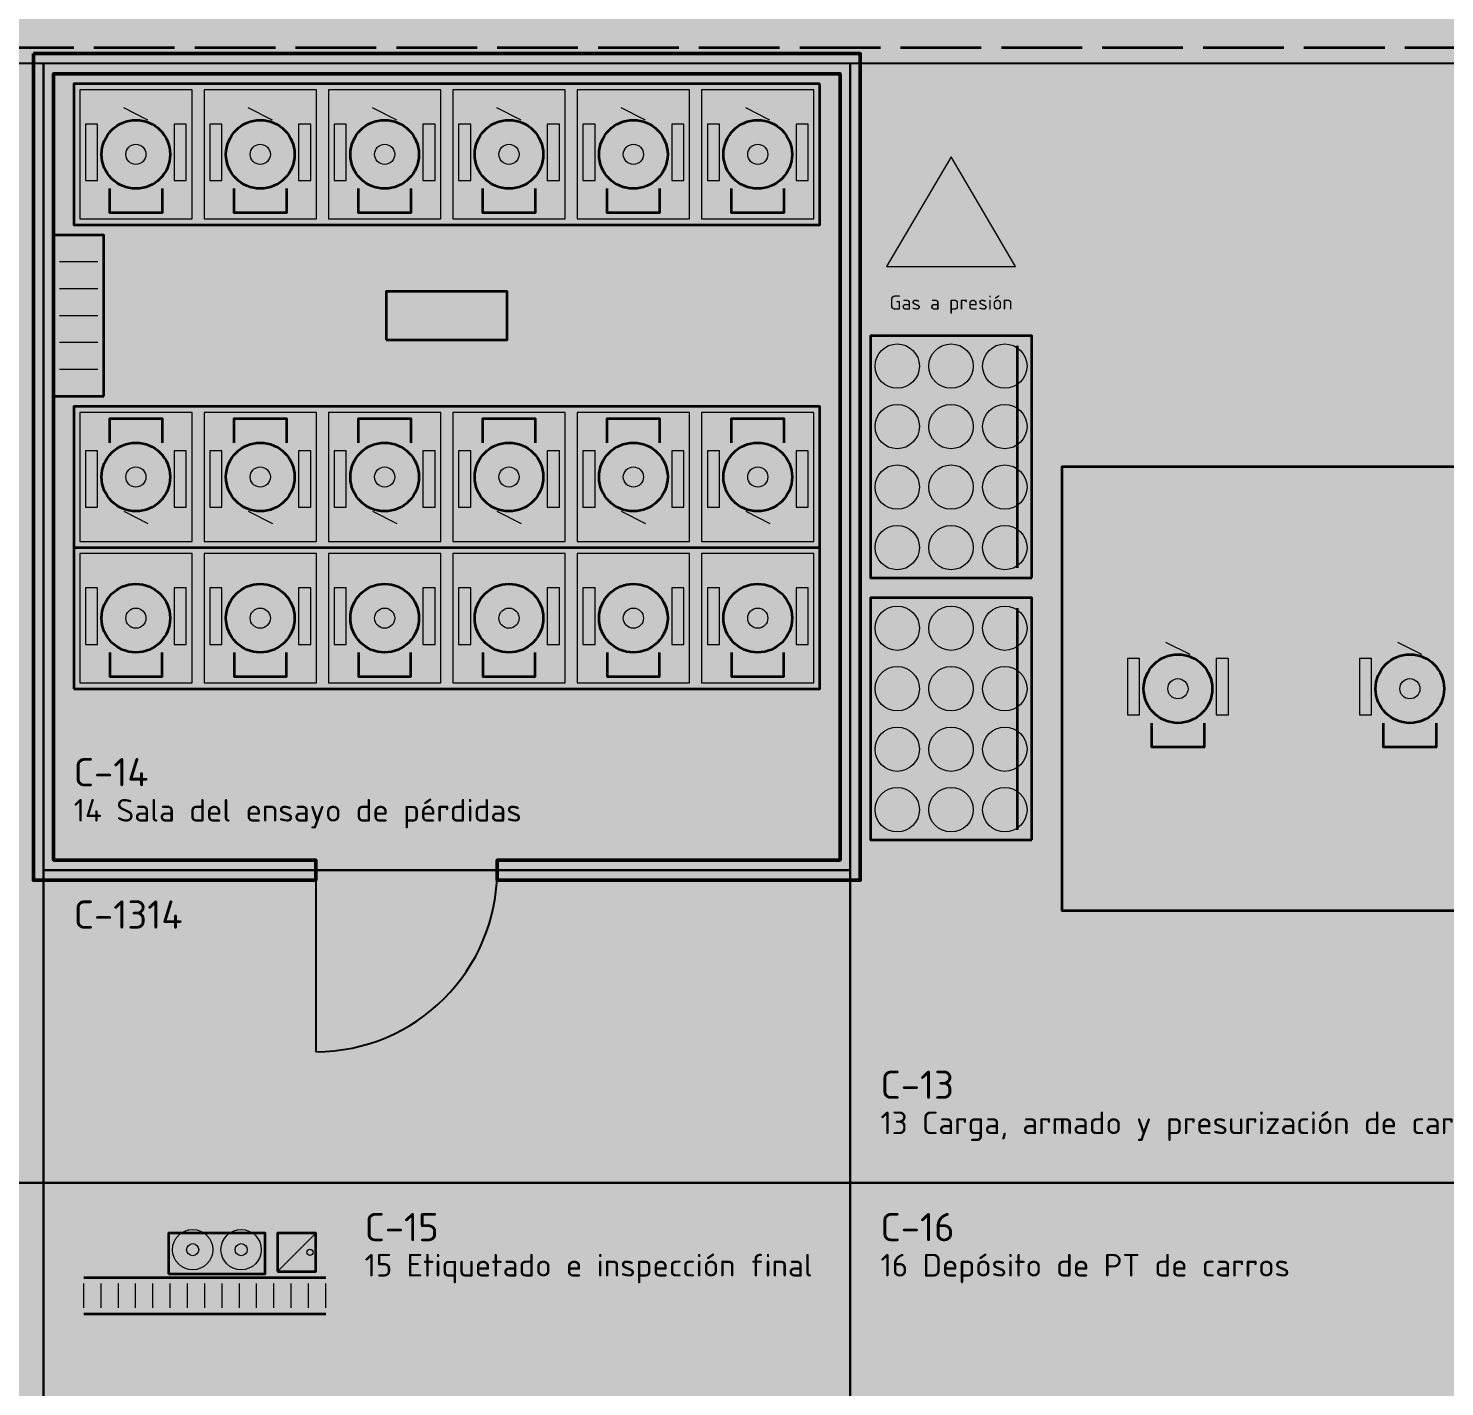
# Model space of a CAD drawing. Header units: millimetres. Extents: x 0 to 1189, y 0 to 841.
# Drawn here: x 494.8 to 565, y 237.4 to 304.8 of the extents above; entities that cross this region are included whole.
import ezdxf
from ezdxf.enums import TextEntityAlignment as Align

# ---------------------------------------------------------------- set-up
doc = ezdxf.new("R2010")
doc.units = ezdxf.units.MM
doc.linetypes.add('IRAM-E-TRAZOS', pattern=[5, 4, -1])
for name, color, linetype, lineweight in [('A-ABERTURA', 7, 'CONTINUOUS', 25), ('A-EQUIPO-FINO', 8, 'CONTINUOUS', 13), ('A-EQUIPO-RELLENO', 9, 'CONTINUOUS', 13), ('A-RELLENO', 9, 'CONTINUOUS', 13), ('A-SECTOR', 1, 'CONTINUOUS', 25), ('A-SECTOR-TXT', 1, 'CONTINUOUS', 25), ('A-TABIQUE', 7, 'CONTINUOUS', 50), ('A-TEXTO', 7, 'CONTINUOUS', 18), ('S-ESCAPE', 3, 'CONTINUOUS', 35), ('S-SENAL', 7, 'CONTINUOUS', 18)]:
    doc.layers.add(name, color=color, linetype=linetype, lineweight=lineweight)
for name, color, linetype, lineweight, true_color in [('A-DEM-AM', 2, 'CONTINUOUS', 35, 0xd7a500), ('A-EQUIPO', 30, 'CONTINUOUS', 35, 0xe67800), ('A-PASILLO', 2, 'IRAM-E-TRAZOS', 35, 0xd7a500)]:
    doc.layers.add(name, color=color, linetype=linetype, lineweight=lineweight, true_color=true_color)
doc.styles.add('ISO3098', font='isocpeur.ttf')

msp = doc.modelspace()

# ---------------------------------------------------------------- hatches: boundary and pattern name
at = {"layer": 'A-EQUIPO-RELLENO', "true_color": 0x969ba0}
h = msp.add_hatch(color=7, dxfattribs=at)
h.dxf.hatch_style = 1
h.paths.add_polyline_path([(498.183, 300), (497.583, 300), (497.583, 297.2), (498.183, 297.2)])
at = {"layer": 'A-EQUIPO-RELLENO', "true_color": 0xf0786e}
h = msp.add_hatch(color=7, dxfattribs=at)
h.dxf.hatch_style = 1
h.paths.add_polyline_path([(498.383, 298.5), (498.441, 298.06), (498.611, 297.65), (498.881, 297.298), (499.233, 297.028), (499.643, 296.858), (500.083, 296.8), (500.523, 296.858), (500.933, 297.028), (501.285, 297.298), (501.556, 297.65), (501.725, 298.06), (501.783, 298.5), (501.725, 298.94), (501.556, 299.35), (501.285, 299.702), (500.933, 299.972), (500.523, 300.142), (500.083, 300.2), (499.643, 300.142), (499.233, 299.972), (498.881, 299.702), (498.611, 299.35), (498.441, 298.94)])
at = {"layer": 'A-EQUIPO-RELLENO', "true_color": 0x969ba0}
h = msp.add_hatch(color=7, dxfattribs=at)
h.dxf.hatch_style = 1
h.paths.add_polyline_path([(502.583, 300), (501.983, 300), (501.983, 297.2), (502.583, 297.2)])
h = msp.add_hatch(color=7, dxfattribs=at)
h.dxf.hatch_style = 1
h.paths.add_polyline_path([(504.35, 300), (503.75, 300), (503.75, 297.2), (504.35, 297.2)])
at = {"layer": 'A-EQUIPO-RELLENO', "true_color": 0xf0786e}
h = msp.add_hatch(color=7, dxfattribs=at)
h.dxf.hatch_style = 1
h.paths.add_polyline_path([(504.55, 298.5), (504.608, 298.06), (504.778, 297.65), (505.048, 297.298), (505.4, 297.028), (505.81, 296.858), (506.25, 296.8), (506.69, 296.858), (507.1, 297.028), (507.452, 297.298), (507.722, 297.65), (507.892, 298.06), (507.95, 298.5), (507.892, 298.94), (507.722, 299.35), (507.452, 299.702), (507.1, 299.972), (506.69, 300.142), (506.25, 300.2), (505.81, 300.142), (505.4, 299.972), (505.048, 299.702), (504.778, 299.35), (504.608, 298.94)])
at = {"layer": 'A-EQUIPO-RELLENO', "true_color": 0x969ba0}
h = msp.add_hatch(color=7, dxfattribs=at)
h.dxf.hatch_style = 1
h.paths.add_polyline_path([(508.75, 300), (508.15, 300), (508.15, 297.2), (508.75, 297.2)])
h = msp.add_hatch(color=7, dxfattribs=at)
h.dxf.hatch_style = 1
h.paths.add_polyline_path([(510.517, 300), (509.917, 300), (509.917, 297.2), (510.517, 297.2)])
at = {"layer": 'A-EQUIPO-RELLENO', "true_color": 0xf0786e}
h = msp.add_hatch(color=7, dxfattribs=at)
h.dxf.hatch_style = 1
h.paths.add_polyline_path([(510.717, 298.5), (510.775, 298.06), (510.944, 297.65), (511.215, 297.298), (511.567, 297.028), (511.977, 296.858), (512.417, 296.8), (512.857, 296.858), (513.267, 297.028), (513.619, 297.298), (513.889, 297.65), (514.059, 298.06), (514.117, 298.5), (514.059, 298.94), (513.889, 299.35), (513.619, 299.702), (513.267, 299.972), (512.857, 300.142), (512.417, 300.2), (511.977, 300.142), (511.567, 299.972), (511.215, 299.702), (510.944, 299.35), (510.775, 298.94)])
at = {"layer": 'A-EQUIPO-RELLENO', "true_color": 0x969ba0}
h = msp.add_hatch(color=7, dxfattribs=at)
h.dxf.hatch_style = 1
h.paths.add_polyline_path([(514.917, 300), (514.317, 300), (514.317, 297.2), (514.917, 297.2)])
h = msp.add_hatch(color=7, dxfattribs=at)
h.dxf.hatch_style = 1
h.paths.add_polyline_path([(516.683, 300), (516.083, 300), (516.083, 297.2), (516.683, 297.2)])
at = {"layer": 'A-EQUIPO-RELLENO', "true_color": 0xf0786e}
h = msp.add_hatch(color=7, dxfattribs=at)
h.dxf.hatch_style = 1
h.paths.add_polyline_path([(516.883, 298.5), (516.941, 298.06), (517.111, 297.65), (517.381, 297.298), (517.733, 297.028), (518.143, 296.858), (518.583, 296.8), (519.023, 296.858), (519.433, 297.028), (519.785, 297.298), (520.056, 297.65), (520.225, 298.06), (520.283, 298.5), (520.225, 298.94), (520.056, 299.35), (519.785, 299.702), (519.433, 299.972), (519.023, 300.142), (518.583, 300.2), (518.143, 300.142), (517.733, 299.972), (517.381, 299.702), (517.111, 299.35), (516.941, 298.94)])
at = {"layer": 'A-EQUIPO-RELLENO', "true_color": 0x969ba0}
h = msp.add_hatch(color=7, dxfattribs=at)
h.dxf.hatch_style = 1
h.paths.add_polyline_path([(521.083, 300), (520.483, 300), (520.483, 297.2), (521.083, 297.2)])
h = msp.add_hatch(color=7, dxfattribs=at)
h.dxf.hatch_style = 1
h.paths.add_polyline_path([(522.85, 300), (522.25, 300), (522.25, 297.2), (522.85, 297.2)])
at = {"layer": 'A-EQUIPO-RELLENO', "true_color": 0xf0786e}
h = msp.add_hatch(color=7, dxfattribs=at)
h.dxf.hatch_style = 1
h.paths.add_polyline_path([(523.05, 298.5), (523.108, 298.06), (523.278, 297.65), (523.548, 297.298), (523.9, 297.028), (524.31, 296.858), (524.75, 296.8), (525.19, 296.858), (525.6, 297.028), (525.952, 297.298), (526.222, 297.65), (526.392, 298.06), (526.45, 298.5), (526.392, 298.94), (526.222, 299.35), (525.952, 299.702), (525.6, 299.972), (525.19, 300.142), (524.75, 300.2), (524.31, 300.142), (523.9, 299.972), (523.548, 299.702), (523.278, 299.35), (523.108, 298.94)])
at = {"layer": 'A-EQUIPO-RELLENO', "true_color": 0x969ba0}
h = msp.add_hatch(color=7, dxfattribs=at)
h.dxf.hatch_style = 1
h.paths.add_polyline_path([(527.25, 300), (526.65, 300), (526.65, 297.2), (527.25, 297.2)])
h = msp.add_hatch(color=7, dxfattribs=at)
h.dxf.hatch_style = 1
h.paths.add_polyline_path([(529.017, 300), (528.417, 300), (528.417, 297.2), (529.017, 297.2)])
at = {"layer": 'A-EQUIPO-RELLENO', "true_color": 0xf0786e}
h = msp.add_hatch(color=7, dxfattribs=at)
h.dxf.hatch_style = 1
h.paths.add_polyline_path([(529.217, 298.5), (529.275, 298.06), (529.444, 297.65), (529.715, 297.298), (530.067, 297.028), (530.477, 296.858), (530.917, 296.8), (531.357, 296.858), (531.767, 297.028), (532.119, 297.298), (532.389, 297.65), (532.559, 298.06), (532.617, 298.5), (532.559, 298.94), (532.389, 299.35), (532.119, 299.702), (531.767, 299.972), (531.357, 300.142), (530.917, 300.2), (530.477, 300.142), (530.067, 299.972), (529.715, 299.702), (529.444, 299.35), (529.275, 298.94)])
at = {"layer": 'A-EQUIPO-RELLENO', "true_color": 0x969ba0}
h = msp.add_hatch(color=7, dxfattribs=at)
h.dxf.hatch_style = 1
h.paths.add_polyline_path([(533.417, 300), (532.817, 300), (532.817, 297.2), (533.417, 297.2)])
at = {"layer": 'A-EQUIPO-RELLENO', "true_color": 0xffffff}
h = msp.add_hatch(color=7, dxfattribs=at)
h.dxf.hatch_style = 1
h.paths.add_polyline_path([(498.5, 286.5), (498.5, 294.5), (496, 294.5), (496, 286.5)])
at = {"layer": 'A-EQUIPO-RELLENO', "true_color": 0xecece4}
h = msp.add_hatch(color=7, dxfattribs=at)
h.dxf.hatch_style = 1
h.paths.add_polyline_path([(544.5, 277.5), (544.5, 289.5), (536.5, 289.5), (536.5, 277.5)])
at = {"layer": 'A-EQUIPO-RELLENO', "true_color": 0x96b4d2}
h = msp.add_hatch(color=7, dxfattribs=at)
h.dxf.hatch_style = 1
h.paths.add_polyline_path([(537.833, 289.1), (537.549, 289.063), (537.283, 288.953), (537.056, 288.778), (536.881, 288.55), (536.771, 288.285), (536.733, 288), (536.771, 287.715), (536.881, 287.45), (537.056, 287.222), (537.283, 287.047), (537.549, 286.937), (537.833, 286.9), (538.118, 286.937), (538.383, 287.047), (538.611, 287.222), (538.786, 287.45), (538.896, 287.715), (538.933, 288), (538.896, 288.285), (538.786, 288.55), (538.611, 288.778), (538.383, 288.953), (538.118, 289.063)])
h = msp.add_hatch(color=7, dxfattribs=at)
h.dxf.hatch_style = 1
h.paths.add_polyline_path([(540.5, 289.1), (540.215, 289.063), (539.95, 288.953), (539.722, 288.778), (539.547, 288.55), (539.437, 288.285), (539.4, 288), (539.437, 287.715), (539.547, 287.45), (539.722, 287.222), (539.95, 287.047), (540.215, 286.937), (540.5, 286.9), (540.785, 286.937), (541.05, 287.047), (541.278, 287.222), (541.453, 287.45), (541.563, 287.715), (541.6, 288), (541.563, 288.285), (541.453, 288.55), (541.278, 288.778), (541.05, 288.953), (540.785, 289.063)])
h = msp.add_hatch(color=7, dxfattribs=at)
h.dxf.hatch_style = 1
h.paths.add_polyline_path([(543.167, 289.1), (542.882, 289.063), (542.617, 288.953), (542.389, 288.778), (542.214, 288.55), (542.104, 288.285), (542.067, 288), (542.104, 287.715), (542.214, 287.45), (542.389, 287.222), (542.617, 287.047), (542.882, 286.937), (543.167, 286.9), (543.451, 286.937), (543.717, 287.047), (543.944, 287.222), (544.119, 287.45), (544.229, 287.715), (544.267, 288), (544.229, 288.285), (544.119, 288.55), (543.944, 288.778), (543.717, 288.953), (543.451, 289.063)])
h = msp.add_hatch(color=7, dxfattribs=at)
h.dxf.hatch_style = 1
h.paths.add_polyline_path([(537.833, 286.1), (537.549, 286.063), (537.283, 285.953), (537.056, 285.778), (536.881, 285.55), (536.771, 285.285), (536.733, 285), (536.771, 284.715), (536.881, 284.45), (537.056, 284.222), (537.283, 284.047), (537.549, 283.937), (537.833, 283.9), (538.118, 283.937), (538.383, 284.047), (538.611, 284.222), (538.786, 284.45), (538.896, 284.715), (538.933, 285), (538.896, 285.285), (538.786, 285.55), (538.611, 285.778), (538.383, 285.953), (538.118, 286.063)])
h = msp.add_hatch(color=7, dxfattribs=at)
h.dxf.hatch_style = 1
h.paths.add_polyline_path([(540.5, 286.1), (540.215, 286.063), (539.95, 285.953), (539.722, 285.778), (539.547, 285.55), (539.437, 285.285), (539.4, 285), (539.437, 284.715), (539.547, 284.45), (539.722, 284.222), (539.95, 284.047), (540.215, 283.937), (540.5, 283.9), (540.785, 283.937), (541.05, 284.047), (541.278, 284.222), (541.453, 284.45), (541.563, 284.715), (541.6, 285), (541.563, 285.285), (541.453, 285.55), (541.278, 285.778), (541.05, 285.953), (540.785, 286.063)])
h = msp.add_hatch(color=7, dxfattribs=at)
h.dxf.hatch_style = 1
h.paths.add_polyline_path([(543.167, 286.1), (542.882, 286.063), (542.617, 285.953), (542.389, 285.778), (542.214, 285.55), (542.104, 285.285), (542.067, 285), (542.104, 284.715), (542.214, 284.45), (542.389, 284.222), (542.617, 284.047), (542.882, 283.937), (543.167, 283.9), (543.451, 283.937), (543.717, 284.047), (543.944, 284.222), (544.119, 284.45), (544.229, 284.715), (544.267, 285), (544.229, 285.285), (544.119, 285.55), (543.944, 285.778), (543.717, 285.953), (543.451, 286.063)])
at = {"layer": 'A-EQUIPO-RELLENO', "true_color": 0x969ba0}
h = msp.add_hatch(color=7, dxfattribs=at)
h.dxf.hatch_style = 1
h.paths.add_polyline_path([(497.583, 281), (498.183, 281), (498.183, 283.8), (497.583, 283.8)])
at = {"layer": 'A-EQUIPO-RELLENO', "true_color": 0xf0786e}
h = msp.add_hatch(color=7, dxfattribs=at)
h.dxf.hatch_style = 1
h.paths.add_polyline_path([(501.783, 282.5), (501.725, 282.94), (501.556, 283.35), (501.285, 283.702), (500.933, 283.972), (500.523, 284.142), (500.083, 284.2), (499.643, 284.142), (499.233, 283.972), (498.881, 283.702), (498.611, 283.35), (498.441, 282.94), (498.383, 282.5), (498.441, 282.06), (498.611, 281.65), (498.881, 281.298), (499.233, 281.028), (499.643, 280.858), (500.083, 280.8), (500.523, 280.858), (500.933, 281.028), (501.285, 281.298), (501.556, 281.65), (501.725, 282.06)])
at = {"layer": 'A-EQUIPO-RELLENO', "true_color": 0x969ba0}
h = msp.add_hatch(color=7, dxfattribs=at)
h.dxf.hatch_style = 1
h.paths.add_polyline_path([(501.983, 281), (502.583, 281), (502.583, 283.8), (501.983, 283.8)])
h = msp.add_hatch(color=7, dxfattribs=at)
h.dxf.hatch_style = 1
h.paths.add_polyline_path([(503.75, 281), (504.35, 281), (504.35, 283.8), (503.75, 283.8)])
at = {"layer": 'A-EQUIPO-RELLENO', "true_color": 0xf0786e}
h = msp.add_hatch(color=7, dxfattribs=at)
h.dxf.hatch_style = 1
h.paths.add_polyline_path([(507.95, 282.5), (507.892, 282.94), (507.722, 283.35), (507.452, 283.702), (507.1, 283.972), (506.69, 284.142), (506.25, 284.2), (505.81, 284.142), (505.4, 283.972), (505.048, 283.702), (504.778, 283.35), (504.608, 282.94), (504.55, 282.5), (504.608, 282.06), (504.778, 281.65), (505.048, 281.298), (505.4, 281.028), (505.81, 280.858), (506.25, 280.8), (506.69, 280.858), (507.1, 281.028), (507.452, 281.298), (507.722, 281.65), (507.892, 282.06)])
at = {"layer": 'A-EQUIPO-RELLENO', "true_color": 0x969ba0}
h = msp.add_hatch(color=7, dxfattribs=at)
h.dxf.hatch_style = 1
h.paths.add_polyline_path([(508.15, 281), (508.75, 281), (508.75, 283.8), (508.15, 283.8)])
h = msp.add_hatch(color=7, dxfattribs=at)
h.dxf.hatch_style = 1
h.paths.add_polyline_path([(509.917, 281), (510.517, 281), (510.517, 283.8), (509.917, 283.8)])
at = {"layer": 'A-EQUIPO-RELLENO', "true_color": 0xf0786e}
h = msp.add_hatch(color=7, dxfattribs=at)
h.dxf.hatch_style = 1
h.paths.add_polyline_path([(514.117, 282.5), (514.059, 282.94), (513.889, 283.35), (513.619, 283.702), (513.267, 283.972), (512.857, 284.142), (512.417, 284.2), (511.977, 284.142), (511.567, 283.972), (511.215, 283.702), (510.944, 283.35), (510.775, 282.94), (510.717, 282.5), (510.775, 282.06), (510.944, 281.65), (511.215, 281.298), (511.567, 281.028), (511.977, 280.858), (512.417, 280.8), (512.857, 280.858), (513.267, 281.028), (513.619, 281.298), (513.889, 281.65), (514.059, 282.06)])
at = {"layer": 'A-EQUIPO-RELLENO', "true_color": 0x969ba0}
h = msp.add_hatch(color=7, dxfattribs=at)
h.dxf.hatch_style = 1
h.paths.add_polyline_path([(514.317, 281), (514.917, 281), (514.917, 283.8), (514.317, 283.8)])
h = msp.add_hatch(color=7, dxfattribs=at)
h.dxf.hatch_style = 1
h.paths.add_polyline_path([(516.083, 281), (516.683, 281), (516.683, 283.8), (516.083, 283.8)])
at = {"layer": 'A-EQUIPO-RELLENO', "true_color": 0xf0786e}
h = msp.add_hatch(color=7, dxfattribs=at)
h.dxf.hatch_style = 1
h.paths.add_polyline_path([(520.283, 282.5), (520.225, 282.94), (520.056, 283.35), (519.785, 283.702), (519.433, 283.972), (519.023, 284.142), (518.583, 284.2), (518.143, 284.142), (517.733, 283.972), (517.381, 283.702), (517.111, 283.35), (516.941, 282.94), (516.883, 282.5), (516.941, 282.06), (517.111, 281.65), (517.381, 281.298), (517.733, 281.028), (518.143, 280.858), (518.583, 280.8), (519.023, 280.858), (519.433, 281.028), (519.785, 281.298), (520.056, 281.65), (520.225, 282.06)])
at = {"layer": 'A-EQUIPO-RELLENO', "true_color": 0x969ba0}
h = msp.add_hatch(color=7, dxfattribs=at)
h.dxf.hatch_style = 1
h.paths.add_polyline_path([(520.483, 281), (521.083, 281), (521.083, 283.8), (520.483, 283.8)])
h = msp.add_hatch(color=7, dxfattribs=at)
h.dxf.hatch_style = 1
h.paths.add_polyline_path([(522.25, 281), (522.85, 281), (522.85, 283.8), (522.25, 283.8)])
at = {"layer": 'A-EQUIPO-RELLENO', "true_color": 0xf0786e}
h = msp.add_hatch(color=7, dxfattribs=at)
h.dxf.hatch_style = 1
h.paths.add_polyline_path([(526.45, 282.5), (526.392, 282.94), (526.222, 283.35), (525.952, 283.702), (525.6, 283.972), (525.19, 284.142), (524.75, 284.2), (524.31, 284.142), (523.9, 283.972), (523.548, 283.702), (523.278, 283.35), (523.108, 282.94), (523.05, 282.5), (523.108, 282.06), (523.278, 281.65), (523.548, 281.298), (523.9, 281.028), (524.31, 280.858), (524.75, 280.8), (525.19, 280.858), (525.6, 281.028), (525.952, 281.298), (526.222, 281.65), (526.392, 282.06)])
at = {"layer": 'A-EQUIPO-RELLENO', "true_color": 0x969ba0}
h = msp.add_hatch(color=7, dxfattribs=at)
h.dxf.hatch_style = 1
h.paths.add_polyline_path([(526.65, 281), (527.25, 281), (527.25, 283.8), (526.65, 283.8)])
h = msp.add_hatch(color=7, dxfattribs=at)
h.dxf.hatch_style = 1
h.paths.add_polyline_path([(528.417, 281), (529.017, 281), (529.017, 283.8), (528.417, 283.8)])
at = {"layer": 'A-EQUIPO-RELLENO', "true_color": 0xf0786e}
h = msp.add_hatch(color=7, dxfattribs=at)
h.dxf.hatch_style = 1
h.paths.add_polyline_path([(532.617, 282.5), (532.559, 282.94), (532.389, 283.35), (532.119, 283.702), (531.767, 283.972), (531.357, 284.142), (530.917, 284.2), (530.477, 284.142), (530.067, 283.972), (529.715, 283.702), (529.444, 283.35), (529.275, 282.94), (529.217, 282.5), (529.275, 282.06), (529.444, 281.65), (529.715, 281.298), (530.067, 281.028), (530.477, 280.858), (530.917, 280.8), (531.357, 280.858), (531.767, 281.028), (532.119, 281.298), (532.389, 281.65), (532.559, 282.06)])
at = {"layer": 'A-EQUIPO-RELLENO', "true_color": 0x969ba0}
h = msp.add_hatch(color=7, dxfattribs=at)
h.dxf.hatch_style = 1
h.paths.add_polyline_path([(532.817, 281), (533.417, 281), (533.417, 283.8), (532.817, 283.8)])
at = {"layer": 'A-EQUIPO-RELLENO', "true_color": 0x96b4d2}
h = msp.add_hatch(color=7, dxfattribs=at)
h.dxf.hatch_style = 1
h.paths.add_polyline_path([(537.833, 283.1), (537.549, 283.063), (537.283, 282.953), (537.056, 282.778), (536.881, 282.55), (536.771, 282.285), (536.733, 282), (536.771, 281.715), (536.881, 281.45), (537.056, 281.222), (537.283, 281.047), (537.549, 280.937), (537.833, 280.9), (538.118, 280.937), (538.383, 281.047), (538.611, 281.222), (538.786, 281.45), (538.896, 281.715), (538.933, 282), (538.896, 282.285), (538.786, 282.55), (538.611, 282.778), (538.383, 282.953), (538.118, 283.063)])
h = msp.add_hatch(color=7, dxfattribs=at)
h.dxf.hatch_style = 1
h.paths.add_polyline_path([(540.5, 283.1), (540.215, 283.063), (539.95, 282.953), (539.722, 282.778), (539.547, 282.55), (539.437, 282.285), (539.4, 282), (539.437, 281.715), (539.547, 281.45), (539.722, 281.222), (539.95, 281.047), (540.215, 280.937), (540.5, 280.9), (540.785, 280.937), (541.05, 281.047), (541.278, 281.222), (541.453, 281.45), (541.563, 281.715), (541.6, 282), (541.563, 282.285), (541.453, 282.55), (541.278, 282.778), (541.05, 282.953), (540.785, 283.063)])
h = msp.add_hatch(color=7, dxfattribs=at)
h.dxf.hatch_style = 1
h.paths.add_polyline_path([(543.167, 283.1), (542.882, 283.063), (542.617, 282.953), (542.389, 282.778), (542.214, 282.55), (542.104, 282.285), (542.067, 282), (542.104, 281.715), (542.214, 281.45), (542.389, 281.222), (542.617, 281.047), (542.882, 280.937), (543.167, 280.9), (543.451, 280.937), (543.717, 281.047), (543.944, 281.222), (544.119, 281.45), (544.229, 281.715), (544.267, 282), (544.229, 282.285), (544.119, 282.55), (543.944, 282.778), (543.717, 282.953), (543.451, 283.063)])
h = msp.add_hatch(color=7, dxfattribs=at)
h.dxf.hatch_style = 1
h.paths.add_polyline_path([(537.833, 280.1), (537.549, 280.063), (537.283, 279.953), (537.056, 279.778), (536.881, 279.55), (536.771, 279.285), (536.733, 279), (536.771, 278.715), (536.881, 278.45), (537.056, 278.222), (537.283, 278.047), (537.549, 277.937), (537.833, 277.9), (538.118, 277.937), (538.383, 278.047), (538.611, 278.222), (538.786, 278.45), (538.896, 278.715), (538.933, 279), (538.896, 279.285), (538.786, 279.55), (538.611, 279.778), (538.383, 279.953), (538.118, 280.063)])
h = msp.add_hatch(color=7, dxfattribs=at)
h.dxf.hatch_style = 1
h.paths.add_polyline_path([(540.5, 280.1), (540.215, 280.063), (539.95, 279.953), (539.722, 279.778), (539.547, 279.55), (539.437, 279.285), (539.4, 279), (539.437, 278.715), (539.547, 278.45), (539.722, 278.222), (539.95, 278.047), (540.215, 277.937), (540.5, 277.9), (540.785, 277.937), (541.05, 278.047), (541.278, 278.222), (541.453, 278.45), (541.563, 278.715), (541.6, 279), (541.563, 279.285), (541.453, 279.55), (541.278, 279.778), (541.05, 279.953), (540.785, 280.063)])
h = msp.add_hatch(color=7, dxfattribs=at)
h.dxf.hatch_style = 1
h.paths.add_polyline_path([(543.167, 280.1), (542.882, 280.063), (542.617, 279.953), (542.389, 279.778), (542.214, 279.55), (542.104, 279.285), (542.067, 279), (542.104, 278.715), (542.214, 278.45), (542.389, 278.222), (542.617, 278.047), (542.882, 277.937), (543.167, 277.9), (543.451, 277.937), (543.717, 278.047), (543.944, 278.222), (544.119, 278.45), (544.229, 278.715), (544.267, 279), (544.229, 279.285), (544.119, 279.55), (543.944, 279.778), (543.717, 279.953), (543.451, 280.063)])
at = {"layer": 'A-EQUIPO-RELLENO', "true_color": 0x969ba0}
h = msp.add_hatch(color=7, dxfattribs=at)
h.dxf.hatch_style = 1
h.paths.add_polyline_path([(497.583, 274.2), (498.183, 274.2), (498.183, 277), (497.583, 277)])
at = {"layer": 'A-EQUIPO-RELLENO', "true_color": 0xf0786e}
h = msp.add_hatch(color=7, dxfattribs=at)
h.dxf.hatch_style = 1
h.paths.add_polyline_path([(501.783, 275.5), (501.725, 275.94), (501.556, 276.35), (501.285, 276.702), (500.933, 276.972), (500.523, 277.142), (500.083, 277.2), (499.643, 277.142), (499.233, 276.972), (498.881, 276.702), (498.611, 276.35), (498.441, 275.94), (498.383, 275.5), (498.441, 275.06), (498.611, 274.65), (498.881, 274.298), (499.233, 274.028), (499.643, 273.858), (500.083, 273.8), (500.523, 273.858), (500.933, 274.028), (501.285, 274.298), (501.556, 274.65), (501.725, 275.06)])
at = {"layer": 'A-EQUIPO-RELLENO', "true_color": 0x969ba0}
h = msp.add_hatch(color=7, dxfattribs=at)
h.dxf.hatch_style = 1
h.paths.add_polyline_path([(501.983, 274.2), (502.583, 274.2), (502.583, 277), (501.983, 277)])
h = msp.add_hatch(color=7, dxfattribs=at)
h.dxf.hatch_style = 1
h.paths.add_polyline_path([(503.75, 274.2), (504.35, 274.2), (504.35, 277), (503.75, 277)])
at = {"layer": 'A-EQUIPO-RELLENO', "true_color": 0xf0786e}
h = msp.add_hatch(color=7, dxfattribs=at)
h.dxf.hatch_style = 1
h.paths.add_polyline_path([(507.95, 275.5), (507.892, 275.94), (507.722, 276.35), (507.452, 276.702), (507.1, 276.972), (506.69, 277.142), (506.25, 277.2), (505.81, 277.142), (505.4, 276.972), (505.048, 276.702), (504.778, 276.35), (504.608, 275.94), (504.55, 275.5), (504.608, 275.06), (504.778, 274.65), (505.048, 274.298), (505.4, 274.028), (505.81, 273.858), (506.25, 273.8), (506.69, 273.858), (507.1, 274.028), (507.452, 274.298), (507.722, 274.65), (507.892, 275.06)])
at = {"layer": 'A-EQUIPO-RELLENO', "true_color": 0x969ba0}
h = msp.add_hatch(color=7, dxfattribs=at)
h.dxf.hatch_style = 1
h.paths.add_polyline_path([(508.15, 274.2), (508.75, 274.2), (508.75, 277), (508.15, 277)])
h = msp.add_hatch(color=7, dxfattribs=at)
h.dxf.hatch_style = 1
h.paths.add_polyline_path([(509.917, 274.2), (510.517, 274.2), (510.517, 277), (509.917, 277)])
at = {"layer": 'A-EQUIPO-RELLENO', "true_color": 0xf0786e}
h = msp.add_hatch(color=7, dxfattribs=at)
h.dxf.hatch_style = 1
h.paths.add_polyline_path([(514.117, 275.5), (514.059, 275.94), (513.889, 276.35), (513.619, 276.702), (513.267, 276.972), (512.857, 277.142), (512.417, 277.2), (511.977, 277.142), (511.567, 276.972), (511.215, 276.702), (510.944, 276.35), (510.775, 275.94), (510.717, 275.5), (510.775, 275.06), (510.944, 274.65), (511.215, 274.298), (511.567, 274.028), (511.977, 273.858), (512.417, 273.8), (512.857, 273.858), (513.267, 274.028), (513.619, 274.298), (513.889, 274.65), (514.059, 275.06)])
at = {"layer": 'A-EQUIPO-RELLENO', "true_color": 0x969ba0}
h = msp.add_hatch(color=7, dxfattribs=at)
h.dxf.hatch_style = 1
h.paths.add_polyline_path([(514.317, 274.2), (514.917, 274.2), (514.917, 277), (514.317, 277)])
h = msp.add_hatch(color=7, dxfattribs=at)
h.dxf.hatch_style = 1
h.paths.add_polyline_path([(516.083, 274.2), (516.683, 274.2), (516.683, 277), (516.083, 277)])
at = {"layer": 'A-EQUIPO-RELLENO', "true_color": 0xf0786e}
h = msp.add_hatch(color=7, dxfattribs=at)
h.dxf.hatch_style = 1
h.paths.add_polyline_path([(520.283, 275.5), (520.225, 275.94), (520.056, 276.35), (519.785, 276.702), (519.433, 276.972), (519.023, 277.142), (518.583, 277.2), (518.143, 277.142), (517.733, 276.972), (517.381, 276.702), (517.111, 276.35), (516.941, 275.94), (516.883, 275.5), (516.941, 275.06), (517.111, 274.65), (517.381, 274.298), (517.733, 274.028), (518.143, 273.858), (518.583, 273.8), (519.023, 273.858), (519.433, 274.028), (519.785, 274.298), (520.056, 274.65), (520.225, 275.06)])
at = {"layer": 'A-EQUIPO-RELLENO', "true_color": 0x969ba0}
h = msp.add_hatch(color=7, dxfattribs=at)
h.dxf.hatch_style = 1
h.paths.add_polyline_path([(520.483, 274.2), (521.083, 274.2), (521.083, 277), (520.483, 277)])
h = msp.add_hatch(color=7, dxfattribs=at)
h.dxf.hatch_style = 1
h.paths.add_polyline_path([(522.25, 274.2), (522.85, 274.2), (522.85, 277), (522.25, 277)])
at = {"layer": 'A-EQUIPO-RELLENO', "true_color": 0xf0786e}
h = msp.add_hatch(color=7, dxfattribs=at)
h.dxf.hatch_style = 1
h.paths.add_polyline_path([(526.45, 275.5), (526.392, 275.94), (526.222, 276.35), (525.952, 276.702), (525.6, 276.972), (525.19, 277.142), (524.75, 277.2), (524.31, 277.142), (523.9, 276.972), (523.548, 276.702), (523.278, 276.35), (523.108, 275.94), (523.05, 275.5), (523.108, 275.06), (523.278, 274.65), (523.548, 274.298), (523.9, 274.028), (524.31, 273.858), (524.75, 273.8), (525.19, 273.858), (525.6, 274.028), (525.952, 274.298), (526.222, 274.65), (526.392, 275.06)])
at = {"layer": 'A-EQUIPO-RELLENO', "true_color": 0x969ba0}
h = msp.add_hatch(color=7, dxfattribs=at)
h.dxf.hatch_style = 1
h.paths.add_polyline_path([(526.65, 274.2), (527.25, 274.2), (527.25, 277), (526.65, 277)])
h = msp.add_hatch(color=7, dxfattribs=at)
h.dxf.hatch_style = 1
h.paths.add_polyline_path([(528.417, 274.2), (529.017, 274.2), (529.017, 277), (528.417, 277)])
at = {"layer": 'A-EQUIPO-RELLENO', "true_color": 0xf0786e}
h = msp.add_hatch(color=7, dxfattribs=at)
h.dxf.hatch_style = 1
h.paths.add_polyline_path([(532.617, 275.5), (532.559, 275.94), (532.389, 276.35), (532.119, 276.702), (531.767, 276.972), (531.357, 277.142), (530.917, 277.2), (530.477, 277.142), (530.067, 276.972), (529.715, 276.702), (529.444, 276.35), (529.275, 275.94), (529.217, 275.5), (529.275, 275.06), (529.444, 274.65), (529.715, 274.298), (530.067, 274.028), (530.477, 273.858), (530.917, 273.8), (531.357, 273.858), (531.767, 274.028), (532.119, 274.298), (532.389, 274.65), (532.559, 275.06)])
at = {"layer": 'A-EQUIPO-RELLENO', "true_color": 0x969ba0}
h = msp.add_hatch(color=7, dxfattribs=at)
h.dxf.hatch_style = 1
h.paths.add_polyline_path([(532.817, 274.2), (533.417, 274.2), (533.417, 277), (532.817, 277)])
at = {"layer": 'A-EQUIPO-RELLENO', "true_color": 0xecece4}
h = msp.add_hatch(color=7, dxfattribs=at)
h.dxf.hatch_style = 1
h.paths.add_polyline_path([(544.5, 264.5), (544.5, 276.5), (536.5, 276.5), (536.5, 264.5)])
at = {"layer": 'A-EQUIPO-RELLENO', "true_color": 0x96b4d2}
h = msp.add_hatch(color=7, dxfattribs=at)
h.dxf.hatch_style = 1
h.paths.add_polyline_path([(537.833, 276.1), (537.549, 276.063), (537.283, 275.953), (537.056, 275.778), (536.881, 275.55), (536.771, 275.285), (536.733, 275), (536.771, 274.715), (536.881, 274.45), (537.056, 274.222), (537.283, 274.047), (537.549, 273.937), (537.833, 273.9), (538.118, 273.937), (538.383, 274.047), (538.611, 274.222), (538.786, 274.45), (538.896, 274.715), (538.933, 275), (538.896, 275.285), (538.786, 275.55), (538.611, 275.778), (538.383, 275.953), (538.118, 276.063)])
h = msp.add_hatch(color=7, dxfattribs=at)
h.dxf.hatch_style = 1
h.paths.add_polyline_path([(540.5, 276.1), (540.215, 276.063), (539.95, 275.953), (539.722, 275.778), (539.547, 275.55), (539.437, 275.285), (539.4, 275), (539.437, 274.715), (539.547, 274.45), (539.722, 274.222), (539.95, 274.047), (540.215, 273.937), (540.5, 273.9), (540.785, 273.937), (541.05, 274.047), (541.278, 274.222), (541.453, 274.45), (541.563, 274.715), (541.6, 275), (541.563, 275.285), (541.453, 275.55), (541.278, 275.778), (541.05, 275.953), (540.785, 276.063)])
h = msp.add_hatch(color=7, dxfattribs=at)
h.dxf.hatch_style = 1
h.paths.add_polyline_path([(543.167, 276.1), (542.882, 276.063), (542.617, 275.953), (542.389, 275.778), (542.214, 275.55), (542.104, 275.285), (542.067, 275), (542.104, 274.715), (542.214, 274.45), (542.389, 274.222), (542.617, 274.047), (542.882, 273.937), (543.167, 273.9), (543.451, 273.937), (543.717, 274.047), (543.944, 274.222), (544.119, 274.45), (544.229, 274.715), (544.267, 275), (544.229, 275.285), (544.119, 275.55), (543.944, 275.778), (543.717, 275.953), (543.451, 276.063)])
at = {"layer": 'A-EQUIPO-RELLENO', "true_color": 0x969ba0}
h = msp.add_hatch(color=7, dxfattribs=at)
h.dxf.hatch_style = 1
h.paths.add_polyline_path([(549.85, 273.5), (549.25, 273.5), (549.25, 270.7), (549.85, 270.7)])
at = {"layer": 'A-EQUIPO-RELLENO', "true_color": 0xf0786e}
h = msp.add_hatch(color=7, dxfattribs=at)
h.dxf.hatch_style = 1
h.paths.add_polyline_path([(550.05, 272), (550.108, 271.56), (550.278, 271.15), (550.548, 270.798), (550.9, 270.528), (551.31, 270.358), (551.75, 270.3), (552.19, 270.358), (552.6, 270.528), (552.952, 270.798), (553.222, 271.15), (553.392, 271.56), (553.45, 272), (553.392, 272.44), (553.222, 272.85), (552.952, 273.202), (552.6, 273.472), (552.19, 273.642), (551.75, 273.7), (551.31, 273.642), (550.9, 273.472), (550.548, 273.202), (550.278, 272.85), (550.108, 272.44)])
at = {"layer": 'A-EQUIPO-RELLENO', "true_color": 0x969ba0}
h = msp.add_hatch(color=7, dxfattribs=at)
h.dxf.hatch_style = 1
h.paths.add_polyline_path([(554.25, 273.5), (553.65, 273.5), (553.65, 270.7), (554.25, 270.7)])
h = msp.add_hatch(color=7, dxfattribs=at)
h.dxf.hatch_style = 1
h.paths.add_polyline_path([(561.35, 273.5), (560.75, 273.5), (560.75, 270.7), (561.35, 270.7)])
at = {"layer": 'A-EQUIPO-RELLENO', "true_color": 0xf0786e}
h = msp.add_hatch(color=7, dxfattribs=at)
h.dxf.hatch_style = 1
h.paths.add_polyline_path([(561.55, 272), (561.608, 271.56), (561.778, 271.15), (562.048, 270.798), (562.4, 270.528), (562.81, 270.358), (563.25, 270.3), (563.69, 270.358), (564.1, 270.528), (564.452, 270.798), (564.722, 271.15), (564.892, 271.56), (564.95, 272), (564.892, 272.44), (564.722, 272.85), (564.452, 273.202), (564.1, 273.472), (563.69, 273.642), (563.25, 273.7), (562.81, 273.642), (562.4, 273.472), (562.048, 273.202), (561.778, 272.85), (561.608, 272.44)])
at = {"layer": 'A-EQUIPO-RELLENO', "true_color": 0x96b4d2}
h = msp.add_hatch(color=7, dxfattribs=at)
h.dxf.hatch_style = 1
h.paths.add_polyline_path([(537.833, 273.1), (537.549, 273.063), (537.283, 272.953), (537.056, 272.778), (536.881, 272.55), (536.771, 272.285), (536.733, 272), (536.771, 271.715), (536.881, 271.45), (537.056, 271.222), (537.283, 271.047), (537.549, 270.937), (537.833, 270.9), (538.118, 270.937), (538.383, 271.047), (538.611, 271.222), (538.786, 271.45), (538.896, 271.715), (538.933, 272), (538.896, 272.285), (538.786, 272.55), (538.611, 272.778), (538.383, 272.953), (538.118, 273.063)])
h = msp.add_hatch(color=7, dxfattribs=at)
h.dxf.hatch_style = 1
h.paths.add_polyline_path([(540.5, 273.1), (540.215, 273.063), (539.95, 272.953), (539.722, 272.778), (539.547, 272.55), (539.437, 272.285), (539.4, 272), (539.437, 271.715), (539.547, 271.45), (539.722, 271.222), (539.95, 271.047), (540.215, 270.937), (540.5, 270.9), (540.785, 270.937), (541.05, 271.047), (541.278, 271.222), (541.453, 271.45), (541.563, 271.715), (541.6, 272), (541.563, 272.285), (541.453, 272.55), (541.278, 272.778), (541.05, 272.953), (540.785, 273.063)])
h = msp.add_hatch(color=7, dxfattribs=at)
h.dxf.hatch_style = 1
h.paths.add_polyline_path([(543.167, 273.1), (542.882, 273.063), (542.617, 272.953), (542.389, 272.778), (542.214, 272.55), (542.104, 272.285), (542.067, 272), (542.104, 271.715), (542.214, 271.45), (542.389, 271.222), (542.617, 271.047), (542.882, 270.937), (543.167, 270.9), (543.451, 270.937), (543.717, 271.047), (543.944, 271.222), (544.119, 271.45), (544.229, 271.715), (544.267, 272), (544.229, 272.285), (544.119, 272.55), (543.944, 272.778), (543.717, 272.953), (543.451, 273.063)])
h = msp.add_hatch(color=7, dxfattribs=at)
h.dxf.hatch_style = 1
h.paths.add_polyline_path([(537.833, 270.1), (537.549, 270.063), (537.283, 269.953), (537.056, 269.778), (536.881, 269.55), (536.771, 269.285), (536.733, 269), (536.771, 268.715), (536.881, 268.45), (537.056, 268.222), (537.283, 268.047), (537.549, 267.937), (537.833, 267.9), (538.118, 267.937), (538.383, 268.047), (538.611, 268.222), (538.786, 268.45), (538.896, 268.715), (538.933, 269), (538.896, 269.285), (538.786, 269.55), (538.611, 269.778), (538.383, 269.953), (538.118, 270.063)])
h = msp.add_hatch(color=7, dxfattribs=at)
h.dxf.hatch_style = 1
h.paths.add_polyline_path([(540.5, 270.1), (540.215, 270.063), (539.95, 269.953), (539.722, 269.778), (539.547, 269.55), (539.437, 269.285), (539.4, 269), (539.437, 268.715), (539.547, 268.45), (539.722, 268.222), (539.95, 268.047), (540.215, 267.937), (540.5, 267.9), (540.785, 267.937), (541.05, 268.047), (541.278, 268.222), (541.453, 268.45), (541.563, 268.715), (541.6, 269), (541.563, 269.285), (541.453, 269.55), (541.278, 269.778), (541.05, 269.953), (540.785, 270.063)])
h = msp.add_hatch(color=7, dxfattribs=at)
h.dxf.hatch_style = 1
h.paths.add_polyline_path([(543.167, 270.1), (542.882, 270.063), (542.617, 269.953), (542.389, 269.778), (542.214, 269.55), (542.104, 269.285), (542.067, 269), (542.104, 268.715), (542.214, 268.45), (542.389, 268.222), (542.617, 268.047), (542.882, 267.937), (543.167, 267.9), (543.451, 267.937), (543.717, 268.047), (543.944, 268.222), (544.119, 268.45), (544.229, 268.715), (544.267, 269), (544.229, 269.285), (544.119, 269.55), (543.944, 269.778), (543.717, 269.953), (543.451, 270.063)])
h = msp.add_hatch(color=7, dxfattribs=at)
h.dxf.hatch_style = 1
h.paths.add_polyline_path([(537.833, 267.1), (537.549, 267.063), (537.283, 266.953), (537.056, 266.778), (536.881, 266.55), (536.771, 266.285), (536.733, 266), (536.771, 265.715), (536.881, 265.45), (537.056, 265.222), (537.283, 265.047), (537.549, 264.937), (537.833, 264.9), (538.118, 264.937), (538.383, 265.047), (538.611, 265.222), (538.786, 265.45), (538.896, 265.715), (538.933, 266), (538.896, 266.285), (538.786, 266.55), (538.611, 266.778), (538.383, 266.953), (538.118, 267.063)])
h = msp.add_hatch(color=7, dxfattribs=at)
h.dxf.hatch_style = 1
h.paths.add_polyline_path([(540.5, 267.1), (540.215, 267.063), (539.95, 266.953), (539.722, 266.778), (539.547, 266.55), (539.437, 266.285), (539.4, 266), (539.437, 265.715), (539.547, 265.45), (539.722, 265.222), (539.95, 265.047), (540.215, 264.937), (540.5, 264.9), (540.785, 264.937), (541.05, 265.047), (541.278, 265.222), (541.453, 265.45), (541.563, 265.715), (541.6, 266), (541.563, 266.285), (541.453, 266.55), (541.278, 266.778), (541.05, 266.953), (540.785, 267.063)])
h = msp.add_hatch(color=7, dxfattribs=at)
h.dxf.hatch_style = 1
h.paths.add_polyline_path([(543.167, 267.1), (542.882, 267.063), (542.617, 266.953), (542.389, 266.778), (542.214, 266.55), (542.104, 266.285), (542.067, 266), (542.104, 265.715), (542.214, 265.45), (542.389, 265.222), (542.617, 265.047), (542.882, 264.937), (543.167, 264.9), (543.451, 264.937), (543.717, 265.047), (543.944, 265.222), (544.119, 265.45), (544.229, 265.715), (544.267, 266), (544.229, 266.285), (544.119, 266.55), (543.944, 266.778), (543.717, 266.953), (543.451, 267.063)])
at = {"layer": 'A-EQUIPO-RELLENO', "true_color": 0xcdd0d4}
h = msp.add_hatch(color=7, dxfattribs=at)
h.dxf.hatch_style = 1
h.paths.add_polyline_path([(501.7, 242.98), (506.5, 242.98), (506.5, 245), (501.7, 245)])
h = msp.add_hatch(color=7, dxfattribs=at)
h.dxf.hatch_style = 1
h.paths.add_polyline_path([(507.1, 243.1), (509, 243.1), (509, 245), (507.1, 245)])
at = {"layer": 'A-EQUIPO-RELLENO', "true_color": 0xeeeeee}
h = msp.add_hatch(color=7, dxfattribs=at)
h.dxf.hatch_style = 1
h.paths.add_polyline_path([(497.5, 241), (509.5, 241), (509.5, 242.8), (497.5, 242.8)])
at = {"layer": 'A-RELLENO', "true_color": 0xe2e2e2}
h = msp.add_hatch(color=7, dxfattribs=at)
h.dxf.hatch_style = 1
h.paths.add_polyline_path([(93, 303), (853, 303), (853, 353), (93, 353)])
at = {"layer": 'A-RELLENO', "true_color": 0xf8d9c0}
h = msp.add_hatch(color=7, dxfattribs=at)
h.dxf.hatch_style = 1
h.paths.add_polyline_path([(340, 247.5), (495.5, 247.5), (495.5, 303), (340, 303)])
h = msp.add_hatch(color=7, dxfattribs=at)
h.dxf.hatch_style = 1
h.paths.add_polyline_path([(495.5, 263), (535.5, 263), (535.5, 303), (495.5, 303)])
at = {"layer": 'A-RELLENO', "true_color": 0xd7eed2}
h = msp.add_hatch(color=7, dxfattribs=at)
h.dxf.hatch_style = 1
h.paths.add_polyline_path([(535.5, 247.5), (658.5, 247.5), (658.5, 303), (535.5, 303)])
at = {"layer": 'A-RELLENO', "true_color": 0xf8d9c0}
h = msp.add_hatch(color=7, dxfattribs=at)
h.dxf.hatch_style = 1
h.paths.add_polyline_path([(495.5, 247.5), (535.5, 247.5), (535.5, 263), (495.5, 263)])
h = msp.add_hatch(color=7, dxfattribs=at)
h.dxf.hatch_style = 1
h.paths.add_polyline_path([(475.5, 168), (495.5, 168), (495.5, 247.5), (475.5, 247.5)])
h = msp.add_hatch(color=7, dxfattribs=at)
h.dxf.hatch_style = 1
h.paths.add_polyline_path([(495.5, 207.5), (535.5, 207.5), (535.5, 247.5), (495.5, 247.5)])
at = {"layer": 'A-RELLENO', "true_color": 0xc8e8c8}
h = msp.add_hatch(color=7, dxfattribs=at)
h.dxf.hatch_style = 1
h.paths.add_polyline_path([(535.5, 168), (670.5, 168), (670.5, 247.5), (535.5, 247.5)])
at = {"layer": 'A-TABIQUE', "true_color": 0x6e6e6e}
h = msp.add_hatch(color=7, dxfattribs=at)
h.dxf.hatch_style = 1
h.paths.add_polyline_path([(495, 303.5), (536, 303.5), (536, 262.5), (518, 262.5), (518, 263.5), (535, 263.5), (535, 302.5), (496, 302.5), (496, 263.5), (509, 263.5), (509, 262.5), (495, 262.5)])
at = {"layer": 'S-ESCAPE', "true_color": 0x008c46}
h = msp.add_hatch(color=7, dxfattribs=at)
h.dxf.hatch_style = 1
h.paths.add_polyline_path([(512.5, 289.3), (515.5, 289.3), (515.5, 291.7), (512.5, 291.7)])
at = {"layer": 'S-SENAL', "true_color": 0xfac800}
h = msp.add_hatch(color=7, dxfattribs=at)
h.dxf.hatch_style = 1
h.paths.add_polyline_path([(537.3, 292.94), (543.7, 292.94), (540.5, 298.38)])

# ---------------------------------------------------------------- linework, layer by layer
at = {"layer": 'A-ABERTURA'}
msp.add_line((509, 263), (509, 254), dxfattribs=at)
msp.add_arc((509, 263), 9, 270, 360, dxfattribs=at)
at = {"layer": 'A-DEM-AM'}
msp.add_line((497, 279), (534, 279), dxfattribs=at)
for points in [[(534, 302), (497, 302), (497, 295), (534, 295)], [(497, 272), (534, 272), (534, 286), (497, 286)], [(569, 283), (546, 283), (546, 261), (569, 261)]]:
    msp.add_lwpolyline(points, close=True, dxfattribs=at)
at = {"layer": 'A-EQUIPO'}
for p, q in [((543.8, 278), (543.8, 289)), ((543.8, 265), (543.8, 276)), ((497.5, 242.8), (509.5, 242.8)), ((497.5, 241), (509.5, 241))]:
    msp.add_line(p, q, dxfattribs=at)
for points in [[(501.383, 296.8), (501.383, 295.6), (498.783, 295.6), (498.783, 296.8)], [(507.55, 296.8), (507.55, 295.6), (504.95, 295.6), (504.95, 296.8)], [(513.717, 296.8), (513.717, 295.6), (511.117, 295.6), (511.117, 296.8)], [(519.883, 296.8), (519.883, 295.6), (517.283, 295.6), (517.283, 296.8)], [(526.05, 296.8), (526.05, 295.6), (523.45, 295.6), (523.45, 296.8)], [(532.217, 296.8), (532.217, 295.6), (529.617, 295.6), (529.617, 296.8)], [(498.783, 284.2), (498.783, 285.4), (501.383, 285.4), (501.383, 284.2)], [(504.95, 284.2), (504.95, 285.4), (507.55, 285.4), (507.55, 284.2)], [(511.117, 284.2), (511.117, 285.4), (513.717, 285.4), (513.717, 284.2)], [(517.283, 284.2), (517.283, 285.4), (519.883, 285.4), (519.883, 284.2)], [(523.45, 284.2), (523.45, 285.4), (526.05, 285.4), (526.05, 284.2)], [(529.617, 284.2), (529.617, 285.4), (532.217, 285.4), (532.217, 284.2)], [(498.783, 273.8), (498.783, 272.6), (501.383, 272.6), (501.383, 273.8)], [(504.95, 273.8), (504.95, 272.6), (507.55, 272.6), (507.55, 273.8)], [(511.117, 273.8), (511.117, 272.6), (513.717, 272.6), (513.717, 273.8)], [(517.283, 273.8), (517.283, 272.6), (519.883, 272.6), (519.883, 273.8)], [(523.45, 273.8), (523.45, 272.6), (526.05, 272.6), (526.05, 273.8)], [(529.617, 273.8), (529.617, 272.6), (532.217, 272.6), (532.217, 273.8)], [(553.05, 270.3), (553.05, 269.1), (550.45, 269.1), (550.45, 270.3)], [(564.55, 270.3), (564.55, 269.1), (561.95, 269.1), (561.95, 270.3)]]:
    msp.add_lwpolyline(points, dxfattribs=at)
for points in [[(498.5, 286.5), (498.5, 294.5), (496, 294.5), (496, 286.5)], [(544.5, 277.5), (544.5, 289.5), (536.5, 289.5), (536.5, 277.5)], [(544.5, 264.5), (544.5, 276.5), (536.5, 276.5), (536.5, 264.5)], [(501.7, 242.98), (506.5, 242.98), (506.5, 245), (501.7, 245)], [(507.1, 243.1), (509, 243.1), (509, 245), (507.1, 245)]]:
    msp.add_lwpolyline(points, close=True, dxfattribs=at)
for centre in [(500.083, 298.5), (506.25, 298.5), (512.417, 298.5), (518.583, 298.5), (524.75, 298.5), (530.917, 298.5), (500.083, 282.5), (506.25, 282.5), (512.417, 282.5), (518.583, 282.5), (524.75, 282.5), (530.917, 282.5), (500.083, 275.5), (506.25, 275.5), (512.417, 275.5), (518.583, 275.5), (524.75, 275.5), (530.917, 275.5), (551.75, 272), (563.25, 272)]:
    msp.add_circle(centre, 1.7, dxfattribs=at)
at = {"layer": 'A-EQUIPO-FINO'}
for p, q in [((500.683, 300.2), (499.483, 300.8)), ((506.85, 300.2), (505.65, 300.8)), ((513.017, 300.2), (511.817, 300.8)), ((519.183, 300.2), (517.983, 300.8)), ((525.35, 300.2), (524.15, 300.8)), ((531.517, 300.2), (530.317, 300.8)), ((498.2, 293.167), (496.3, 293.167)), ((498.2, 291.833), (496.3, 291.833)), ((498.2, 290.5), (496.3, 290.5)), ((498.2, 289.167), (496.3, 289.167)), ((498.2, 287.833), (496.3, 287.833)), ((499.483, 280.8), (500.683, 280.2)), ((505.65, 280.8), (506.85, 280.2)), ((511.817, 280.8), (513.017, 280.2)), ((517.983, 280.8), (519.183, 280.2)), ((524.15, 280.8), (525.35, 280.2)), ((530.317, 280.8), (531.517, 280.2)), ((552.35, 273.7), (551.15, 274.3)), ((563.85, 273.7), (562.65, 274.3)), ((507.1, 243.1), (509, 245)), ((497.5, 241.3), (497.5, 242.5)), ((498.357, 241.3), (498.357, 242.5)), ((499.214, 241.3), (499.214, 242.5)), ((500.071, 241.3), (500.071, 242.5)), ((500.929, 241.3), (500.929, 242.5)), ((501.786, 241.3), (501.786, 242.5)), ((502.643, 241.3), (502.643, 242.5)), ((503.5, 241.3), (503.5, 242.5)), ((504.357, 241.3), (504.357, 242.5)), ((505.214, 241.3), (505.214, 242.5)), ((506.071, 241.3), (506.071, 242.5)), ((506.929, 241.3), (506.929, 242.5)), ((507.786, 241.3), (507.786, 242.5)), ((508.643, 241.3), (508.643, 242.5)), ((509.5, 241.3), (509.5, 242.5))]:
    msp.add_line(p, q, dxfattribs=at)
for points in [[(502.867, 301.7), (497.3, 301.7), (497.3, 295.3), (502.867, 295.3)], [(509.033, 301.7), (503.467, 301.7), (503.467, 295.3), (509.033, 295.3)], [(515.2, 301.7), (509.633, 301.7), (509.633, 295.3), (515.2, 295.3)], [(521.367, 301.7), (515.8, 301.7), (515.8, 295.3), (521.367, 295.3)], [(527.533, 301.7), (521.967, 301.7), (521.967, 295.3), (527.533, 295.3)], [(533.7, 301.7), (528.133, 301.7), (528.133, 295.3), (533.7, 295.3)], [(498.183, 300), (497.583, 300), (497.583, 297.2), (498.183, 297.2)], [(502.583, 300), (501.983, 300), (501.983, 297.2), (502.583, 297.2)], [(504.35, 300), (503.75, 300), (503.75, 297.2), (504.35, 297.2)], [(508.75, 300), (508.15, 300), (508.15, 297.2), (508.75, 297.2)], [(510.517, 300), (509.917, 300), (509.917, 297.2), (510.517, 297.2)], [(514.917, 300), (514.317, 300), (514.317, 297.2), (514.917, 297.2)], [(516.683, 300), (516.083, 300), (516.083, 297.2), (516.683, 297.2)], [(521.083, 300), (520.483, 300), (520.483, 297.2), (521.083, 297.2)], [(522.85, 300), (522.25, 300), (522.25, 297.2), (522.85, 297.2)], [(527.25, 300), (526.65, 300), (526.65, 297.2), (527.25, 297.2)], [(529.017, 300), (528.417, 300), (528.417, 297.2), (529.017, 297.2)], [(533.417, 300), (532.817, 300), (532.817, 297.2), (533.417, 297.2)], [(497.3, 279.3), (502.867, 279.3), (502.867, 285.7), (497.3, 285.7)], [(503.467, 279.3), (509.033, 279.3), (509.033, 285.7), (503.467, 285.7)], [(509.633, 279.3), (515.2, 279.3), (515.2, 285.7), (509.633, 285.7)], [(515.8, 279.3), (521.367, 279.3), (521.367, 285.7), (515.8, 285.7)], [(521.967, 279.3), (527.533, 279.3), (527.533, 285.7), (521.967, 285.7)], [(528.133, 279.3), (533.7, 279.3), (533.7, 285.7), (528.133, 285.7)], [(497.583, 281), (498.183, 281), (498.183, 283.8), (497.583, 283.8)], [(501.983, 281), (502.583, 281), (502.583, 283.8), (501.983, 283.8)], [(503.75, 281), (504.35, 281), (504.35, 283.8), (503.75, 283.8)], [(508.15, 281), (508.75, 281), (508.75, 283.8), (508.15, 283.8)], [(509.917, 281), (510.517, 281), (510.517, 283.8), (509.917, 283.8)], [(514.317, 281), (514.917, 281), (514.917, 283.8), (514.317, 283.8)], [(516.083, 281), (516.683, 281), (516.683, 283.8), (516.083, 283.8)], [(520.483, 281), (521.083, 281), (521.083, 283.8), (520.483, 283.8)], [(522.25, 281), (522.85, 281), (522.85, 283.8), (522.25, 283.8)], [(526.65, 281), (527.25, 281), (527.25, 283.8), (526.65, 283.8)], [(528.417, 281), (529.017, 281), (529.017, 283.8), (528.417, 283.8)], [(532.817, 281), (533.417, 281), (533.417, 283.8), (532.817, 283.8)], [(497.3, 272.3), (502.867, 272.3), (502.867, 278.7), (497.3, 278.7)], [(503.467, 272.3), (509.033, 272.3), (509.033, 278.7), (503.467, 278.7)], [(509.633, 272.3), (515.2, 272.3), (515.2, 278.7), (509.633, 278.7)], [(515.8, 272.3), (521.367, 272.3), (521.367, 278.7), (515.8, 278.7)], [(521.967, 272.3), (527.533, 272.3), (527.533, 278.7), (521.967, 278.7)], [(528.133, 272.3), (533.7, 272.3), (533.7, 278.7), (528.133, 278.7)], [(497.583, 274.2), (498.183, 274.2), (498.183, 277), (497.583, 277)], [(501.983, 274.2), (502.583, 274.2), (502.583, 277), (501.983, 277)], [(503.75, 274.2), (504.35, 274.2), (504.35, 277), (503.75, 277)], [(508.15, 274.2), (508.75, 274.2), (508.75, 277), (508.15, 277)], [(509.917, 274.2), (510.517, 274.2), (510.517, 277), (509.917, 277)], [(514.317, 274.2), (514.917, 274.2), (514.917, 277), (514.317, 277)], [(516.083, 274.2), (516.683, 274.2), (516.683, 277), (516.083, 277)], [(520.483, 274.2), (521.083, 274.2), (521.083, 277), (520.483, 277)], [(522.25, 274.2), (522.85, 274.2), (522.85, 277), (522.25, 277)], [(526.65, 274.2), (527.25, 274.2), (527.25, 277), (526.65, 277)], [(528.417, 274.2), (529.017, 274.2), (529.017, 277), (528.417, 277)], [(532.817, 274.2), (533.417, 274.2), (533.417, 277), (532.817, 277)], [(549.85, 273.5), (549.25, 273.5), (549.25, 270.7), (549.85, 270.7)], [(554.25, 273.5), (553.65, 273.5), (553.65, 270.7), (554.25, 270.7)], [(561.35, 273.5), (560.75, 273.5), (560.75, 270.7), (561.35, 270.7)]]:
    msp.add_lwpolyline(points, close=True, dxfattribs=at)
for centre, radius in [((500.083, 298.5), 0.5), ((506.25, 298.5), 0.5), ((512.417, 298.5), 0.5), ((518.583, 298.5), 0.5), ((524.75, 298.5), 0.5), ((530.917, 298.5), 0.5), ((537.833, 288), 1.1), ((540.5, 288), 1.1), ((543.167, 288), 1.1), ((537.833, 285), 1.1), ((540.5, 285), 1.1), ((543.167, 285), 1.1), ((537.833, 282), 1.1), ((540.5, 282), 1.1), ((543.167, 282), 1.1), ((500.083, 282.5), 0.5), ((506.25, 282.5), 0.5), ((512.417, 282.5), 0.5), ((518.583, 282.5), 0.5), ((524.75, 282.5), 0.5), ((530.917, 282.5), 0.5), ((537.833, 279), 1.1), ((540.5, 279), 1.1), ((543.167, 279), 1.1), ((500.083, 275.5), 0.5), ((506.25, 275.5), 0.5), ((512.417, 275.5), 0.5), ((518.583, 275.5), 0.5), ((524.75, 275.5), 0.5), ((530.917, 275.5), 0.5), ((537.833, 275), 1.1), ((540.5, 275), 1.1), ((543.167, 275), 1.1), ((537.833, 272), 1.1), ((540.5, 272), 1.1), ((543.167, 272), 1.1), ((551.75, 272), 0.5), ((563.25, 272), 0.5), ((537.833, 269), 1.1), ((540.5, 269), 1.1), ((543.167, 269), 1.1), ((537.833, 266), 1.1), ((540.5, 266), 1.1), ((543.167, 266), 1.1), ((502.9, 244.18), 1), ((505.3, 244.18), 1), ((502.9, 244.18), 0.3), ((505.3, 244.18), 0.3), ((508.715, 244.05), 0.152)]:
    msp.add_circle(centre, radius, dxfattribs=at)
at = {"layer": 'A-PASILLO'}
msp.add_line((93, 303.8), (853, 303.8), dxfattribs=at)
at = {"layer": 'A-SECTOR'}
for points in [[(340, 247.5), (495.5, 247.5), (495.5, 303), (340, 303)], [(495.5, 263), (535.5, 263), (535.5, 303), (495.5, 303)], [(535.5, 247.5), (658.5, 247.5), (658.5, 303), (535.5, 303)], [(495.5, 247.5), (535.5, 247.5), (535.5, 263), (495.5, 263)], [(475.5, 168), (495.5, 168), (495.5, 247.5), (475.5, 247.5)], [(495.5, 207.5), (535.5, 207.5), (535.5, 247.5), (495.5, 247.5)], [(535.5, 168), (670.5, 168), (670.5, 247.5), (535.5, 247.5)]]:
    msp.add_lwpolyline(points, close=True, dxfattribs=at)
at = {"layer": 'A-TABIQUE'}
msp.add_lwpolyline([(495, 303.5), (536, 303.5), (536, 262.5), (518, 262.5), (518, 263.5), (535, 263.5), (535, 302.5), (496, 302.5), (496, 263.5), (509, 263.5), (509, 262.5), (495, 262.5)], close=True, dxfattribs=at)
at = {"layer": 'A-TEXTO'}
msp.add_lwpolyline([(537.3, 292.94), (543.7, 292.94), (540.5, 298.38)], close=True, dxfattribs=at)
at = {"layer": 'S-ESCAPE'}
msp.add_lwpolyline([(512.5, 289.3), (518.5, 289.3), (518.5, 291.7), (512.5, 291.7)], close=True, dxfattribs=at)

# ---------------------------------------------------------------- texts
at = {"layer": 'A-SECTOR-TXT', "style": 'ISO3098'}
for s, height, p in [('C-14', 1.4, (497, 268.56)), ('14 Sala del ensayo de pérdidas', 1.12, (497, 266.53)), ('C-1314', 1.4, (497, 261.5)), ('C-13', 1.4, (537, 253.06)), ('13 Carga, armado y presurización de carros', 1.12, (537, 251.03)), ('C-15', 1.4, (511.421, 246)), ('C-16', 1.4, (537, 246)), ('15 Etiquetado e inspección final', 1.12, (511.421, 243.97)), ('16 Depósito de PT de carros', 1.12, (537, 243.97))]:
    msp.add_text(s, height=height, dxfattribs=at).set_placement(p, align=Align.TOP_LEFT)
at = {"layer": 'A-TEXTO', "style": 'ISO3098'}
msp.add_text('Gas a presión', height=0.7, dxfattribs=at).set_placement((540.5, 291.5), align=Align.TOP_CENTER)

doc.saveas('drawing.dxf')
